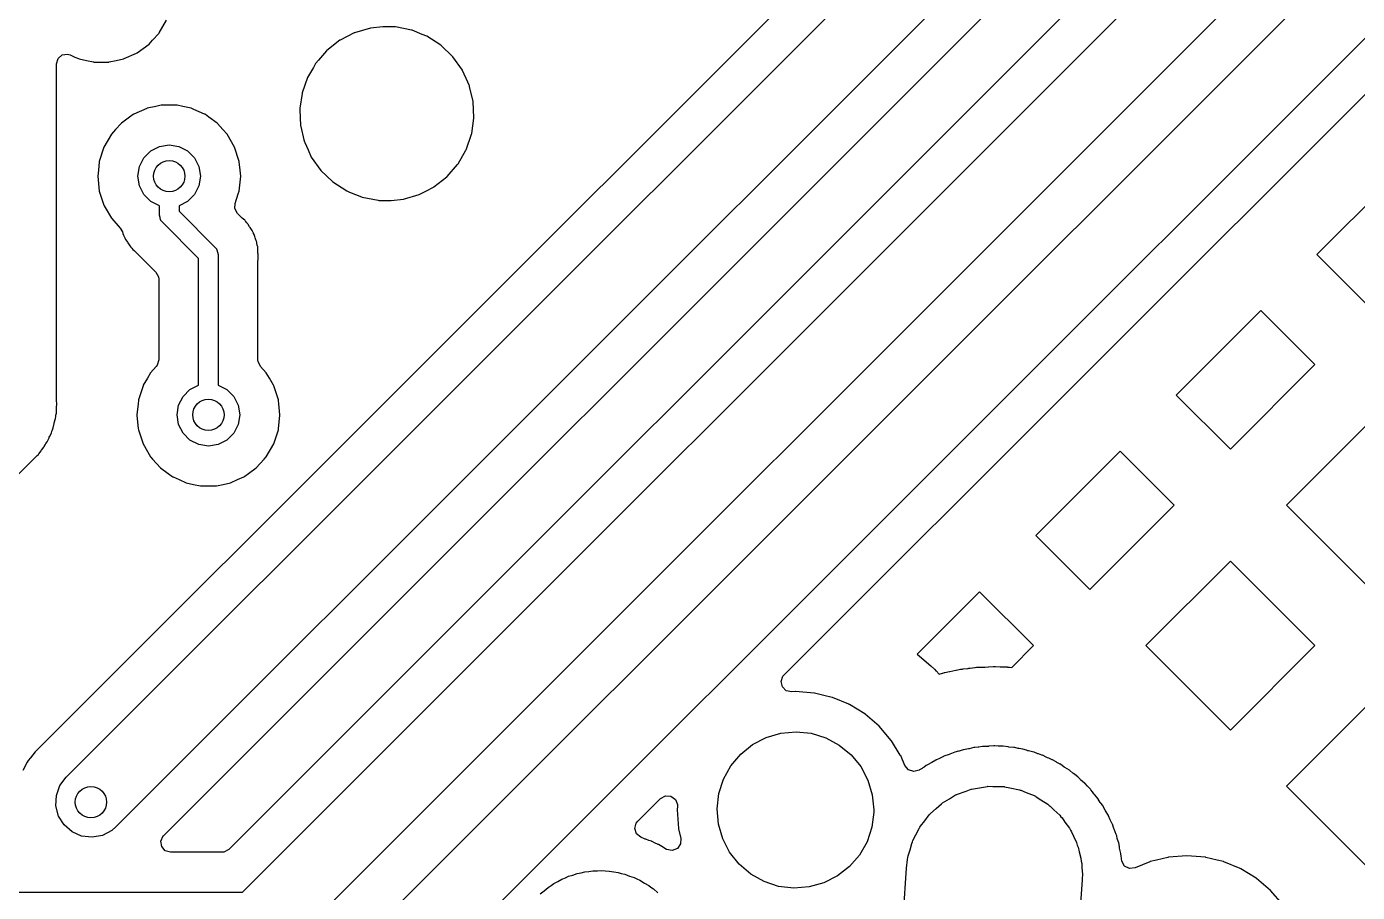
# Model space of a CAD drawing. Extents: x 124.3 to 210.2, y -114.7 to -26.3.
# Drawn here: x 149.68 to 166.68, y -73.65 to -62.59 of the extents above; entities that cross this region are included whole.
import ezdxf

# ---------------------------------------------------------------- set-up
doc = ezdxf.new("R2010")
doc.units = 0
doc.layers.add('BLACK', color=7, linetype='CONTINUOUS')

msp = doc.modelspace()

# ---------------------------------------------------------------- linework, layer by layer
at = {"layer": 'BLACK', "linetype": 'CONTINUOUS'}
for p, q in [((143.187, -85.05), (171.595, -56.6418)), ((172.099, -57.41), (143.691, -85.8182)), ((159.353, -70.8759), (171.767, -58.4619)), ((152.434, -73.65), (167.05, -59.0336)), ((167.818, -59.5382), (152.938, -74.4182)), ((150.182, -72.1818), (161.694, -60.6697)), ((162.462, -61.1743), (150.818, -72.8182)), ((164.307, -61.0576), (152.26, -73.1046)), ((151.429, -72.9264), (162.811, -61.5449)), ((159.432, -62.2128), (149.788, -71.8566)), ((151.372, -62.6694), (151.467, -62.504)), ((151.287, -62.7629), (151.367, -62.6743)), ((151.367, -62.6743), (151.372, -62.6694)), ((151.367, -62.6743), (151.367, -62.6743)), ((153.861, -62.6688), (153.684, -62.7602)), ((153.866, -62.6661), (153.861, -62.6688)), ((153.861, -62.6688), (153.861, -62.6688)), ((154.069, -62.6065), (153.866, -62.6661)), ((154.227, -62.5915), (154.069, -62.6065)), ((154.383, -62.5915), (154.227, -62.5915)), ((154.389, -62.5918), (154.383, -62.5915)), ((154.596, -62.6323), (154.389, -62.5918)), ((154.602, -62.6346), (154.596, -62.6323)), ((154.732, -62.6872), (154.602, -62.6346)), ((154.602, -62.6346), (154.602, -62.6346)), ((154.792, -62.7114), (154.732, -62.6872)), ((154.97, -62.8261), (154.792, -62.7114)), ((151.089, -62.9236), (151.244, -62.8113)), ((151.244, -62.8113), (151.287, -62.7629)), ((153.508, -62.8981), (153.406, -63.0156)), ((153.512, -62.8936), (153.508, -62.8981)), ((153.508, -62.8981), (153.508, -62.8981)), ((153.678, -62.7629), (153.512, -62.8936)), ((153.684, -62.7602), (153.678, -62.7629)), ((153.684, -62.7602), (153.684, -62.7602)), ((155.123, -62.9724), (154.97, -62.8261)), ((150.059, -63.0654), (150.079, -62.9973)), ((150.059, -67.3577), (150.059, -63.0654)), ((150.079, -62.9973), (150.132, -62.9508)), ((150.132, -62.9508), (150.202, -62.9407)), ((150.202, -62.9407), (150.236, -62.9503)), ((150.236, -62.9503), (150.296, -62.9773)), ((150.296, -62.9773), (150.339, -62.9962)), ((150.339, -62.9962), (150.35, -63.0013)), ((150.35, -63.0013), (150.444, -63.0211)), ((150.444, -63.0211), (150.531, -63.0396)), ((150.531, -63.0396), (150.531, -63.0396)), ((150.531, -63.0396), (150.537, -63.041)), ((150.537, -63.041), (150.728, -63.041)), ((150.728, -63.041), (150.734, -63.0396)), ((150.734, -63.0396), (150.821, -63.0211)), ((150.734, -63.0396), (150.734, -63.0396)), ((150.821, -63.0211), (150.915, -63.0013)), ((150.915, -63.0013), (150.924, -62.9973)), ((150.924, -62.9973), (151.083, -62.9263)), ((151.083, -62.9263), (151.089, -62.9236)), ((151.083, -62.9263), (151.083, -62.9263)), ((153.37, -63.0586), (153.341, -63.1093)), ((153.373, -63.0534), (153.37, -63.0585)), ((153.37, -63.0585), (153.37, -63.0586)), ((153.406, -63.0156), (153.373, -63.0534)), ((155.245, -63.1449), (155.123, -62.9724)), ((153.268, -63.2365), (153.198, -63.4363)), ((153.341, -63.1093), (153.268, -63.2365)), ((155.248, -63.1504), (155.245, -63.1449)), ((155.316, -63.2996), (155.248, -63.1504)), ((155.333, -63.3375), (155.316, -63.2996)), ((155.334, -63.3433), (155.333, -63.3375)), ((155.337, -63.3528), (155.334, -63.3433)), ((155.334, -63.3433), (155.334, -63.3433)), ((155.382, -63.5431), (155.337, -63.3528)), ((153.197, -63.4422), (153.17, -63.6312)), ((153.198, -63.4363), (153.197, -63.4422)), ((153.197, -63.4422), (153.197, -63.4422)), ((155.392, -63.7544), (155.382, -63.5431)), ((150.994, -63.7446), (150.889, -63.8211)), ((151.038, -63.7128), (150.994, -63.7446)), ((151.043, -63.7089), (151.038, -63.7128)), ((151.038, -63.7128), (151.038, -63.7128)), ((151.049, -63.7062), (151.043, -63.7089)), ((151.212, -63.6339), (151.049, -63.7062)), ((151.049, -63.7062), (151.049, -63.7062)), ((151.218, -63.6312), (151.212, -63.6339)), ((151.212, -63.6339), (151.212, -63.6339)), ((151.327, -63.608), (151.218, -63.6312)), ((151.398, -63.5929), (151.327, -63.608)), ((151.405, -63.5915), (151.398, -63.5929)), ((151.398, -63.5929), (151.398, -63.5929)), ((151.595, -63.5915), (151.405, -63.5915)), ((151.602, -63.5929), (151.595, -63.5915)), ((151.673, -63.608), (151.602, -63.5929)), ((151.602, -63.5929), (151.602, -63.5929)), ((151.782, -63.6312), (151.673, -63.608)), ((151.788, -63.6339), (151.782, -63.6312)), ((151.815, -63.6456), (151.788, -63.6339)), ((151.788, -63.6339), (151.788, -63.6339)), ((151.951, -63.7062), (151.815, -63.6456)), ((151.957, -63.7089), (151.951, -63.7062)), ((151.951, -63.7062), (151.951, -63.7062)), ((151.962, -63.7128), (151.957, -63.7089)), ((152.006, -63.7446), (151.962, -63.7128)), ((151.962, -63.7128), (151.962, -63.7128)), ((152.111, -63.8211), (152.006, -63.7446)), ((153.17, -63.6312), (153.168, -63.6456)), ((153.168, -63.6456), (153.178, -63.8569)), ((150.814, -63.9038), (150.761, -63.9631)), ((150.884, -63.826), (150.814, -63.9038)), ((150.889, -63.8211), (150.884, -63.826)), ((150.884, -63.826), (150.884, -63.826)), ((152.116, -63.826), (152.111, -63.8211)), ((152.186, -63.9038), (152.116, -63.826)), ((152.116, -63.826), (152.116, -63.826)), ((152.239, -63.9631), (152.186, -63.9038)), ((153.178, -63.8569), (153.179, -63.8627)), ((153.179, -63.8627), (153.179, -63.8627)), ((153.179, -63.8627), (153.22, -64.0332)), ((155.364, -63.9523), (155.391, -63.7603)), ((155.391, -63.7603), (155.392, -63.7544)), ((155.391, -63.7603), (155.391, -63.7603)), ((150.761, -63.9631), (150.665, -64.1284)), ((152.335, -64.1284), (152.239, -63.9631)), ((153.22, -64.0332), (153.227, -64.0625)), ((153.227, -64.0625), (153.23, -64.068)), ((153.23, -64.068), (153.23, -64.068)), ((153.23, -64.068), (153.273, -64.1635)), ((155.292, -64.1635), (155.362, -63.9637)), ((155.362, -63.9637), (155.364, -63.9523)), ((150.665, -64.1284), (150.606, -64.3101)), ((151.176, -64.2649), (151.265, -64.1764)), ((151.265, -64.1764), (151.376, -64.1196)), ((151.376, -64.1196), (151.5, -64.1)), ((151.5, -64.1), (151.624, -64.1196)), ((151.624, -64.1196), (151.735, -64.1764)), ((151.735, -64.1764), (151.824, -64.2649)), ((152.394, -64.3101), (152.335, -64.1284)), ((153.273, -64.1635), (153.315, -64.2551)), ((153.315, -64.2551), (153.437, -64.4276)), ((155.19, -64.3414), (155.289, -64.1687)), ((155.289, -64.1687), (155.292, -64.1635)), ((150.595, -64.4227), (150.586, -64.5)), ((150.606, -64.3166), (150.595, -64.4227)), ((150.606, -64.3101), (150.606, -64.3166)), ((150.606, -64.3166), (150.606, -64.3166)), ((151.1, -64.5), (151.12, -64.3764)), ((151.12, -64.3764), (151.176, -64.2649)), ((151.824, -64.2649), (151.88, -64.3764)), ((151.88, -64.3764), (151.9, -64.5)), ((152.394, -64.3166), (152.394, -64.3101)), ((152.405, -64.4227), (152.394, -64.3166)), ((152.394, -64.3166), (152.394, -64.3166)), ((152.414, -64.5), (152.405, -64.4227)), ((153.437, -64.4276), (153.59, -64.5739)), ((155.052, -64.5019), (155.183, -64.3512)), ((155.183, -64.3512), (155.187, -64.3466)), ((155.187, -64.3466), (155.19, -64.3415)), ((155.19, -64.3415), (155.19, -64.3414)), ((167.24, -64.4225), (166.161, -65.5015)), ((150.586, -64.5), (150.606, -64.6899)), ((151.12, -64.6236), (151.1, -64.5)), ((151.9, -64.5), (151.88, -64.6236)), ((152.394, -64.6899), (152.414, -64.5)), ((153.59, -64.5739), (153.768, -64.6886)), ((154.882, -64.6371), (155.048, -64.5064)), ((155.048, -64.5064), (155.052, -64.5019)), ((155.052, -64.5019), (155.052, -64.5019)), ((150.606, -64.6899), (150.665, -64.8716)), ((151.176, -64.7351), (151.12, -64.6236)), ((151.265, -64.8236), (151.176, -64.7351)), ((151.824, -64.7351), (151.735, -64.8236)), ((151.88, -64.6236), (151.824, -64.7351)), ((152.342, -64.8487), (152.382, -64.7269)), ((152.382, -64.7269), (152.394, -64.6899)), ((153.768, -64.6886), (153.801, -64.7021)), ((153.801, -64.7021), (153.958, -64.7654)), ((153.958, -64.7654), (153.958, -64.7654)), ((153.958, -64.7654), (153.964, -64.7677)), ((153.964, -64.7677), (154.171, -64.8082)), ((154.491, -64.7935), (154.694, -64.7339)), ((154.694, -64.7339), (154.777, -64.6909)), ((154.777, -64.6909), (154.876, -64.6398)), ((154.876, -64.6398), (154.882, -64.6371)), ((154.876, -64.6398), (154.876, -64.6398)), ((150.665, -64.8716), (150.669, -64.8773)), ((150.669, -64.8773), (150.669, -64.8773)), ((150.669, -64.8773), (150.681, -64.8981)), ((150.681, -64.8981), (150.761, -65.0369)), ((151.375, -64.8797), (151.265, -64.8236)), ((151.375, -65), (151.375, -64.8797)), ((151.735, -64.8236), (151.625, -64.8797)), ((151.625, -64.8797), (151.625, -64.9482)), ((152.339, -64.9145), (152.342, -64.8487)), ((152.373, -64.9768), (152.339, -64.9145)), ((154.171, -64.8082), (154.177, -64.8085)), ((154.177, -64.8085), (154.333, -64.8085)), ((154.333, -64.8085), (154.491, -64.7935)), ((150.761, -65.0369), (150.765, -65.0419)), ((150.765, -65.0419), (150.765, -65.0419)), ((150.765, -65.0419), (150.875, -65.1632)), ((151.384, -65.0295), (151.375, -65)), ((151.39, -65.0596), (151.384, -65.0295)), ((151.394, -65.0648), (151.39, -65.0596)), ((151.395, -65.0675), (151.394, -65.0648)), ((151.398, -65.0706), (151.395, -65.0675)), ((151.412, -65.0884), (151.398, -65.0706)), ((151.875, -65.5518), (151.412, -65.0884)), ((151.625, -64.9482), (152.088, -65.4116)), ((152.423, -65.0267), (152.373, -64.9768)), ((152.431, -65.0347), (152.423, -65.0267)), ((152.465, -65.0629), (152.431, -65.0347)), ((152.47, -65.0693), (152.465, -65.0629)), ((152.477, -65.0793), (152.47, -65.0693)), ((152.49, -65.0943), (152.477, -65.0793)), ((152.505, -65.1086), (152.49, -65.0943)), ((152.509, -65.1155), (152.505, -65.1086)), ((150.875, -65.1632), (150.902, -65.2124)), ((150.902, -65.2124), (150.907, -65.2303)), ((150.907, -65.2303), (150.914, -65.2536)), ((150.914, -65.2536), (150.918, -65.2604)), ((150.918, -65.2604), (150.918, -65.2604)), ((150.918, -65.2604), (150.924, -65.271)), ((150.924, -65.271), (150.933, -65.2888)), ((152.527, -65.1467), (152.509, -65.1155)), ((152.509, -65.1155), (152.509, -65.1155)), ((152.534, -65.1566), (152.527, -65.1467)), ((152.55, -65.1796), (152.534, -65.1566)), ((152.56, -65.1924), (152.55, -65.1796)), ((152.567, -65.2112), (152.56, -65.1924)), ((152.576, -65.229), (152.567, -65.2112)), ((152.578, -65.232), (152.576, -65.229)), ((152.586, -65.2464), (152.578, -65.232)), ((152.593, -65.2692), (152.586, -65.2464)), ((152.598, -65.2889), (152.593, -65.2692)), ((150.933, -65.2888), (150.94, -65.3076)), ((150.94, -65.3076), (150.945, -65.314)), ((150.945, -65.314), (150.945, -65.314)), ((150.945, -65.314), (150.966, -65.3434)), ((150.966, -65.3434), (150.973, -65.3533)), ((150.973, -65.3533), (150.988, -65.3785)), ((150.988, -65.3785), (150.995, -65.3914)), ((150.995, -65.3914), (151.01, -65.4057)), ((151.01, -65.4057), (151.023, -65.4207)), ((151.023, -65.4207), (151.035, -65.4371)), ((151.035, -65.4371), (151.05, -65.4502)), ((152.088, -65.4116), (152.102, -65.4294)), ((152.102, -65.4294), (152.105, -65.4325)), ((152.105, -65.4325), (152.106, -65.4352)), ((152.106, -65.4352), (152.11, -65.4404)), ((152.11, -65.4404), (152.116, -65.4705)), ((152.602, -65.3001), (152.598, -65.2889)), ((152.616, -65.3338), (152.602, -65.3001)), ((152.618, -65.3412), (152.616, -65.3338)), ((152.616, -65.3338), (152.616, -65.3338)), ((152.619, -65.3491), (152.618, -65.3412)), ((152.621, -65.3613), (152.619, -65.3491)), ((152.625, -65.3807), (152.621, -65.3613)), ((152.628, -65.3925), (152.625, -65.3807)), ((152.631, -65.4001), (152.628, -65.3925)), ((152.628, -65.3925), (152.628, -65.3925)), ((152.632, -65.4422), (152.631, -65.4001)), ((152.632, -65.4443), (152.632, -65.4422)), ((152.633, -65.4562), (152.632, -65.4443)), ((151.05, -65.4502), (151.069, -65.4653)), ((151.069, -65.4653), (151.077, -65.4733)), ((151.077, -65.4733), (151.33, -65.7255)), ((151.875, -67.1703), (151.875, -65.5518)), ((152.116, -65.4705), (152.125, -65.5)), ((152.125, -65.5), (152.125, -67.1703)), ((152.633, -65.4601), (152.633, -65.4562)), ((152.633, -65.488), (152.633, -65.4601)), ((152.634, -65.492), (152.633, -65.488)), ((152.633, -65.5788), (152.634, -65.5676)), ((152.633, -66.8475), (152.633, -65.5788)), ((152.636, -65.5601), (152.634, -65.492)), ((152.634, -65.5676), (152.636, -65.5601)), ((166.161, -65.5015), (166.851, -66.1912)), ((151.33, -65.7255), (151.364, -65.7878)), ((151.364, -65.7878), (151.367, -65.8146)), ((151.367, -65.8146), (151.367, -66.8475)), ((165.444, -66.2185), (164.365, -67.2976)), ((166.134, -66.9083), (165.444, -66.2185)), ((151.334, -66.9318), (151.261, -67.0131)), ((151.346, -66.9156), (151.334, -66.9318)), ((151.367, -66.8475), (151.346, -66.9156)), ((152.635, -66.8678), (152.633, -66.8475)), ((152.666, -66.9318), (152.635, -66.8678)), ((152.739, -67.0131), (152.666, -66.9318)), ((165.055, -67.9873), (166.134, -66.9083)), ((151.221, -67.082), (151.169, -67.1722)), ((151.261, -67.0131), (151.221, -67.082)), ((152.779, -67.082), (152.739, -67.0131)), ((152.831, -67.1722), (152.779, -67.082)), ((151.165, -67.1784), (151.106, -67.3601)), ((151.169, -67.1722), (151.165, -67.1784)), ((151.62, -67.4264), (151.676, -67.3149)), ((151.676, -67.3149), (151.765, -67.2264)), ((151.765, -67.2264), (151.875, -67.1703)), ((152.125, -67.1703), (152.235, -67.2264)), ((152.235, -67.2264), (152.324, -67.3149)), ((152.324, -67.3149), (152.38, -67.4264)), ((152.835, -67.1784), (152.831, -67.1722)), ((152.894, -67.3601), (152.835, -67.1784)), ((164.365, -67.2976), (165.055, -67.9873)), ((150.06, -67.3735), (150.059, -67.3577)), ((150.059, -67.4581), (150.063, -67.4088)), ((150.059, -67.4678), (150.059, -67.4581)), ((150.059, -67.5203), (150.059, -67.4678)), ((150.063, -67.4025), (150.06, -67.3735)), ((150.063, -67.4088), (150.063, -67.4025)), ((150.063, -67.4088), (150.063, -67.4088)), ((151.101, -67.4088), (151.086, -67.55)), ((151.106, -67.3666), (151.101, -67.4088)), ((151.106, -67.3601), (151.106, -67.3666)), ((151.106, -67.3666), (151.106, -67.3666)), ((151.6, -67.55), (151.62, -67.4264)), ((152.38, -67.4264), (152.4, -67.55)), ((152.894, -67.3666), (152.894, -67.3601)), ((152.899, -67.4088), (152.894, -67.3666)), ((152.894, -67.3666), (152.894, -67.3666)), ((152.914, -67.55), (152.899, -67.4088)), ((150.03, -67.6609), (150.032, -67.652)), ((150.032, -67.652), (150.048, -67.5966)), ((150.048, -67.5966), (150.05, -67.5694)), ((150.05, -67.5694), (150.053, -67.5534)), ((150.053, -67.5534), (150.058, -67.5267)), ((150.058, -67.5267), (150.059, -67.5203)), ((151.086, -67.55), (151.087, -67.5566)), ((151.087, -67.5566), (151.105, -67.7232)), ((151.62, -67.6736), (151.6, -67.55)), ((152.4, -67.55), (152.38, -67.6736)), ((152.895, -67.7232), (152.913, -67.5566)), ((152.913, -67.5566), (152.914, -67.55)), ((166.851, -67.6253), (165.772, -68.7043)), ((149.968, -67.8348), (149.973, -67.8241)), ((149.973, -67.8241), (149.995, -67.7838)), ((149.995, -67.7838), (150.002, -67.7576)), ((150.002, -67.7576), (150.008, -67.7423)), ((150.008, -67.7423), (150.018, -67.7173)), ((150.018, -67.7173), (150.03, -67.6609)), ((151.105, -67.7232), (151.106, -67.7399)), ((151.106, -67.7399), (151.165, -67.9216)), ((151.676, -67.7851), (151.62, -67.6736)), ((151.765, -67.8736), (151.676, -67.7851)), ((152.324, -67.7851), (152.235, -67.8736)), ((152.38, -67.6736), (152.324, -67.7851)), ((152.835, -67.9216), (152.894, -67.7399)), ((152.894, -67.7399), (152.895, -67.7232)), ((149.868, -68.001), (149.9, -67.9613)), ((149.9, -67.9613), (149.904, -67.9563)), ((149.904, -67.9563), (149.917, -67.9322)), ((149.917, -67.9322), (149.925, -67.9183)), ((149.925, -67.9183), (149.941, -67.896)), ((149.941, -67.896), (149.964, -67.8432)), ((149.964, -67.8432), (149.968, -67.8348)), ((151.165, -67.9216), (151.261, -68.0869)), ((151.876, -67.9304), (151.765, -67.8736)), ((152, -67.95), (151.876, -67.9304)), ((152.124, -67.9304), (152, -67.95)), ((152.235, -67.8736), (152.124, -67.9304)), ((152.739, -68.0869), (152.835, -67.9216)), ((144.955, -72.9264), (149.767, -68.1148)), ((149.767, -68.1148), (149.769, -68.1123)), ((149.769, -68.1123), (149.813, -68.0708)), ((149.813, -68.0708), (149.829, -68.0555)), ((149.829, -68.0555), (149.833, -68.0503)), ((149.833, -68.0503), (149.862, -68.0083)), ((149.833, -68.0503), (149.833, -68.0503)), ((149.862, -68.0083), (149.868, -68.001)), ((151.261, -68.0869), (151.265, -68.0919)), ((151.265, -68.0919), (151.265, -68.0919)), ((151.265, -68.0919), (151.286, -68.1148)), ((151.286, -68.1148), (151.389, -68.2289)), ((152.611, -68.2289), (152.714, -68.1148)), ((152.714, -68.1148), (152.735, -68.0919)), ((152.735, -68.0919), (152.739, -68.0869)), ((152.735, -68.0919), (152.735, -68.0919)), ((163.648, -68.0146), (162.569, -69.0936)), ((164.338, -68.7043), (163.648, -68.0146)), ((151.389, -68.2289), (151.488, -68.3009)), ((151.488, -68.3009), (151.534, -68.3341)), ((151.534, -68.3341), (151.543, -68.3411)), ((152.457, -68.3411), (152.466, -68.3341)), ((152.466, -68.3341), (152.512, -68.3009)), ((152.512, -68.3009), (152.611, -68.2289)), ((151.543, -68.3411), (151.549, -68.3438)), ((151.549, -68.3438), (151.549, -68.3438)), ((151.549, -68.3438), (151.626, -68.3782)), ((151.626, -68.3782), (151.718, -68.4188)), ((151.718, -68.4188), (151.811, -68.4386)), ((151.811, -68.4386), (151.898, -68.4571)), ((151.898, -68.4571), (151.898, -68.4571)), ((151.898, -68.4571), (151.905, -68.4585)), ((151.905, -68.4585), (152.095, -68.4585)), ((152.095, -68.4585), (152.102, -68.4571)), ((152.102, -68.4571), (152.189, -68.4386)), ((152.102, -68.4571), (152.102, -68.4571)), ((152.189, -68.4386), (152.282, -68.4188)), ((152.282, -68.4188), (152.374, -68.3782)), ((152.374, -68.3782), (152.451, -68.3438)), ((152.451, -68.3438), (152.457, -68.3411)), ((152.451, -68.3438), (152.451, -68.3438)), ((163.259, -69.7833), (164.338, -68.7043)), ((165.772, -68.7043), (166.851, -69.7833)), ((162.569, -69.0936), (163.259, -69.7833)), ((165.055, -69.4213), (163.976, -70.5004)), ((166.134, -70.5004), (165.055, -69.4213)), ((161.852, -69.8106), (161.053, -70.6093)), ((162.542, -70.5004), (161.852, -69.8106)), ((162.264, -70.7782), (162.542, -70.5004)), ((163.976, -70.5004), (165.055, -71.5794)), ((165.055, -71.5794), (166.134, -70.5004)), ((161.053, -70.6093), (161.229, -70.759)), ((159.34, -70.8902), (159.353, -70.8759)), ((161.229, -70.759), (161.232, -70.7623)), ((161.232, -70.7623), (161.276, -70.8029)), ((161.276, -70.8029), (161.28, -70.8063)), ((161.28, -70.8063), (161.294, -70.8203)), ((161.294, -70.8203), (161.297, -70.8239)), ((161.297, -70.8239), (161.335, -70.8645)), ((161.335, -70.8645), (161.379, -70.8514)), ((161.379, -70.8514), (161.384, -70.8501)), ((161.384, -70.8501), (161.403, -70.8453)), ((161.403, -70.8453), (161.408, -70.8442)), ((161.408, -70.8442), (161.466, -70.8319)), ((161.466, -70.8319), (161.471, -70.831)), ((161.471, -70.831), (161.511, -70.8242)), ((161.511, -70.8242), (161.547, -70.8156)), ((161.547, -70.8156), (161.552, -70.8146)), ((161.552, -70.8146), (161.61, -70.8029)), ((161.61, -70.8029), (161.615, -70.802)), ((161.615, -70.802), (161.635, -70.7989)), ((161.635, -70.7989), (161.64, -70.7983)), ((161.64, -70.7983), (161.699, -70.7912)), ((161.699, -70.7912), (161.704, -70.7907)), ((161.704, -70.7907), (161.714, -70.79)), ((161.714, -70.79), (161.725, -70.7881)), ((161.725, -70.7881), (161.73, -70.7874)), ((161.73, -70.7874), (161.789, -70.7797)), ((161.789, -70.7797), (161.794, -70.7792)), ((161.794, -70.7792), (161.814, -70.7774)), ((161.814, -70.7774), (161.819, -70.7771)), ((161.819, -70.7771), (161.878, -70.7741)), ((161.878, -70.7741), (161.883, -70.774)), ((161.883, -70.774), (161.923, -70.7735)), ((161.923, -70.7735), (161.96, -70.7706)), ((161.96, -70.7706), (161.965, -70.7703)), ((161.965, -70.7703), (162.025, -70.7679)), ((162.025, -70.7679), (162.03, -70.7678)), ((162.03, -70.7678), (162.05, -70.7678)), ((162.05, -70.7678), (162.055, -70.7679)), ((162.055, -70.7679), (162.115, -70.7703)), ((162.115, -70.7703), (162.12, -70.7706)), ((162.12, -70.7706), (162.13, -70.7714)), ((162.13, -70.7714), (162.14, -70.7713)), ((162.14, -70.7713), (162.145, -70.7713)), ((162.145, -70.7713), (162.205, -70.773)), ((162.205, -70.773), (162.21, -70.7733)), ((162.21, -70.7733), (162.23, -70.7746)), ((162.23, -70.7746), (162.235, -70.7751)), ((162.235, -70.7751), (162.264, -70.7782)), ((159.316, -70.9569), (159.34, -70.8902)), ((159.332, -71.0262), (159.316, -70.9569)), ((159.382, -71.0761), (159.332, -71.0262)), ((159.452, -71.0906), (159.382, -71.0761)), ((159.495, -71.0872), (159.452, -71.0906)), ((159.5, -71.0868), (159.495, -71.0872)), ((159.737, -71.1055), (159.5, -71.0868)), ((159.742, -71.1066), (159.737, -71.1055)), ((159.862, -71.1355), (159.742, -71.1066)), ((159.742, -71.1066), (159.742, -71.1066)), ((159.968, -71.1609), (159.862, -71.1355)), ((159.972, -71.1628), (159.968, -71.1609)), ((160.182, -71.2499), (159.972, -71.1628)), ((159.972, -71.1628), (159.972, -71.1628)), ((166.851, -71.2174), (165.772, -72.2964)), ((160.187, -71.2518), (160.182, -71.2499)), ((160.182, -71.2499), (160.182, -71.2499)), ((160.191, -71.2543), (160.187, -71.2518)), ((160.385, -71.3732), (160.191, -71.2543)), ((160.389, -71.3758), (160.385, -71.3732)), ((160.385, -71.3732), (160.385, -71.3732)), ((160.57, -71.53), (160.389, -71.3758)), ((160.724, -71.7106), (160.57, -71.53)), ((158.952, -71.7632), (159.125, -71.6728)), ((159.125, -71.6728), (159.313, -71.6177)), ((159.313, -71.6177), (159.507, -71.6)), ((159.507, -71.6), (159.701, -71.6204)), ((159.701, -71.6204), (159.888, -71.6781)), ((159.888, -71.6781), (160.059, -71.771)), ((160.727, -71.7148), (160.724, -71.7106)), ((160.839, -71.8982), (160.727, -71.7148)), ((160.727, -71.7148), (160.727, -71.7148)), ((149.786, -71.8591), (149.726, -71.9328)), ((149.788, -71.8566), (149.786, -71.8591)), ((149.786, -71.8591), (149.786, -71.8591)), ((158.675, -72.035), (158.8, -71.8855)), ((158.8, -71.8855), (158.952, -71.7632)), ((160.059, -71.771), (160.21, -71.8954)), ((160.21, -71.8954), (160.333, -72.0466)), ((160.848, -71.913), (160.839, -71.8982)), ((161.465, -71.8899), (161.397, -71.9128)), ((161.473, -71.8869), (161.465, -71.8899)), ((161.534, -71.8616), (161.473, -71.8869)), ((161.581, -71.8504), (161.534, -71.8616)), ((161.591, -71.8473), (161.581, -71.8504)), ((161.64, -71.8308), (161.591, -71.8473)), ((161.645, -71.83), (161.64, -71.8308)), ((161.71, -71.819), (161.645, -71.83)), ((161.645, -71.83), (161.645, -71.83)), ((161.718, -71.8173), (161.71, -71.819)), ((161.779, -71.8028), (161.718, -71.8173)), ((161.784, -71.8016), (161.779, -71.8028)), ((161.779, -71.8028), (161.779, -71.8028)), ((161.789, -71.8012), (161.784, -71.8016)), ((161.833, -71.7978), (161.789, -71.8012)), ((161.789, -71.8012), (161.789, -71.8012)), ((161.844, -71.7964), (161.833, -71.7978)), ((161.889, -71.7887), (161.844, -71.7964)), ((161.894, -71.7879), (161.889, -71.7887)), ((161.889, -71.7887), (161.889, -71.7887)), ((161.899, -71.7879), (161.894, -71.7879)), ((161.961, -71.7872), (161.899, -71.7879)), ((161.899, -71.7879), (161.899, -71.7879)), ((161.964, -71.7872), (161.961, -71.7872)), ((161.972, -71.7868), (161.964, -71.7872)), ((162.035, -71.7818), (161.972, -71.7868)), ((162.04, -71.7814), (162.035, -71.7818)), ((162.045, -71.7818), (162.04, -71.7814)), ((162.09, -71.7854), (162.045, -71.7818)), ((162.101, -71.7857), (162.09, -71.7854)), ((162.127, -71.7855), (162.101, -71.7857)), ((162.151, -71.7852), (162.127, -71.7855)), ((162.219, -71.7952), (162.151, -71.7852)), ((162.227, -71.7962), (162.219, -71.7952)), ((162.291, -71.8012), (162.227, -71.7962)), ((162.296, -71.8016), (162.291, -71.8012)), ((162.291, -71.8012), (162.291, -71.8012)), ((162.301, -71.8028), (162.296, -71.8016)), ((162.346, -71.8134), (162.301, -71.8028)), ((162.301, -71.8028), (162.301, -71.8028)), ((162.357, -71.8156), (162.346, -71.8134)), ((162.4, -71.822), (162.357, -71.8156)), ((162.405, -71.8228), (162.4, -71.822)), ((162.4, -71.822), (162.4, -71.822)), ((162.453, -71.8376), (162.405, -71.8228)), ((162.47, -71.843), (162.453, -71.8376)), ((162.478, -71.8452), (162.47, -71.843)), ((162.546, -71.8616), (162.478, -71.8452)), ((162.551, -71.8635), (162.546, -71.8616)), ((162.594, -71.8813), (162.551, -71.8635)), ((162.604, -71.8851), (162.594, -71.8813)), ((162.646, -71.8982), (162.604, -71.8851)), ((162.651, -71.8997), (162.646, -71.8982)), ((162.646, -71.8982), (162.646, -71.8982)), ((162.655, -71.9019), (162.651, -71.8997)), ((162.71, -71.9292), (162.655, -71.9019)), ((162.655, -71.9019), (162.655, -71.9019)), ((149.685, -71.9902), (149.63, -72.0959)), ((149.696, -71.9696), (149.685, -71.9902)), ((149.726, -71.9328), (149.696, -71.9696)), ((158.581, -72.2061), (158.675, -72.035)), ((160.333, -72.0466), (160.425, -72.2189)), ((160.85, -71.9176), (160.848, -71.913)), ((160.898, -72.0331), (160.85, -71.9176)), ((160.85, -71.9176), (160.85, -71.9176)), ((160.944, -72.0894), (160.898, -72.0331)), ((161.117, -72.0699), (161.085, -72.0894)), ((161.126, -72.0636), (161.117, -72.0699)), ((161.142, -72.0519), (161.126, -72.0636)), ((161.169, -72.0319), (161.142, -72.0519)), ((161.194, -72.019), (161.169, -72.0319)), ((161.233, -71.9983), (161.194, -72.019)), ((161.241, -71.9941), (161.233, -71.9983)), ((161.292, -71.9626), (161.241, -71.9941)), ((161.296, -71.96), (161.292, -71.9626)), ((161.292, -71.9626), (161.292, -71.9626)), ((161.301, -71.9581), (161.296, -71.96)), ((161.34, -71.9419), (161.301, -71.9581)), ((161.301, -71.9581), (161.301, -71.9581)), ((161.35, -71.9371), (161.34, -71.9419)), ((161.392, -71.9151), (161.35, -71.9371)), ((161.397, -71.9128), (161.392, -71.9151)), ((161.392, -71.9151), (161.392, -71.9151)), ((162.718, -71.9328), (162.71, -71.9292)), ((162.735, -71.9397), (162.718, -71.9328)), ((162.779, -71.9581), (162.735, -71.9397)), ((162.784, -71.96), (162.779, -71.9581)), ((162.779, -71.9581), (162.779, -71.9581)), ((162.828, -71.9873), (162.784, -71.96)), ((162.838, -71.9927), (162.828, -71.9873)), ((162.881, -72.014), (162.838, -71.9927)), ((162.885, -72.0169), (162.881, -72.014)), ((162.934, -72.0519), (162.885, -72.0169)), ((162.885, -72.0169), (162.885, -72.0169)), ((162.942, -72.0567), (162.934, -72.0519)), ((162.999, -72.0918), (162.942, -72.0567)), ((150.102, -72.2894), (150.182, -72.1818)), ((158.522, -72.3921), (158.581, -72.2061)), ((160.425, -72.2189), (160.481, -72.4058)), ((161.012, -72.1109), (160.944, -72.0894)), ((161.08, -72.0923), (161.012, -72.1109)), ((161.085, -72.0894), (161.08, -72.0923)), ((163.003, -72.0944), (162.999, -72.0918)), ((162.999, -72.0918), (162.999, -72.0918)), ((163.043, -72.1287), (163.003, -72.0944)), ((163.052, -72.1356), (163.043, -72.1287)), ((163.043, -72.1287), (163.043, -72.1287)), ((163.087, -72.1601), (163.052, -72.1356)), ((163.091, -72.1629), (163.087, -72.1601)), ((163.087, -72.1601), (163.087, -72.1601)), ((163.106, -72.1779), (163.091, -72.1629)), ((163.137, -72.2081), (163.106, -72.1779)), ((163.143, -72.2139), (163.137, -72.2081)), ((163.193, -72.2567), (163.143, -72.2139)), ((150.053, -72.5494), (150.058, -72.4157)), ((150.058, -72.4157), (150.102, -72.2894)), ((157.776, -72.4526), (157.838, -72.4186)), ((157.838, -72.4186), (157.909, -72.4236)), ((158.5, -72.586), (158.522, -72.3921)), ((160.481, -72.4058), (160.5, -72.6)), ((161.468, -72.4566), (161.546, -72.4088)), ((161.546, -72.4088), (161.552, -72.4066)), ((161.552, -72.4066), (161.556, -72.4046)), ((161.556, -72.4046), (161.681, -72.3584)), ((161.681, -72.3584), (161.746, -72.3338)), ((161.746, -72.3338), (161.748, -72.3335)), ((161.748, -72.3335), (161.749, -72.3333)), ((161.749, -72.3333), (161.952, -72.2985)), ((161.952, -72.2985), (161.954, -72.2985)), ((161.954, -72.2985), (161.957, -72.298)), ((161.957, -72.298), (162.02, -72.2994)), ((162.02, -72.2994), (162.158, -72.3012)), ((162.158, -72.3012), (162.164, -72.3025)), ((162.164, -72.3025), (162.171, -72.3027)), ((162.171, -72.3027), (162.24, -72.3176)), ((162.24, -72.3176), (162.36, -72.3413)), ((162.36, -72.3413), (162.37, -72.3456)), ((162.37, -72.3456), (162.38, -72.3476)), ((162.38, -72.3476), (162.446, -72.3758)), ((162.446, -72.3758), (162.551, -72.4176)), ((162.551, -72.4176), (162.564, -72.4262)), ((163.199, -72.2614), (163.193, -72.2567)), ((163.229, -72.2964), (163.199, -72.2614)), ((163.233, -72.3021), (163.229, -72.2964)), ((163.241, -72.3103), (163.233, -72.3021)), ((163.267, -72.3357), (163.241, -72.3103)), ((163.274, -72.3428), (163.267, -72.3357)), ((163.293, -72.3682), (163.274, -72.3428)), ((163.312, -72.3941), (163.293, -72.3682)), ((163.318, -72.4008), (163.312, -72.3941)), ((163.366, -72.4569), (163.318, -72.4008)), ((165.772, -72.2964), (166.851, -73.3755)), ((150.087, -72.6787), (150.053, -72.5494)), ((157.484, -72.744), (157.776, -72.4526)), ((157.909, -72.4236), (157.966, -72.4662)), ((157.966, -72.4662), (157.991, -72.5327)), ((157.991, -72.5516), (157.987, -72.6)), ((157.991, -72.5327), (157.991, -72.5516)), ((158.516, -72.7805), (158.5, -72.586)), ((161.224, -72.6456), (161.295, -72.5836)), ((161.295, -72.5836), (161.364, -72.5203)), ((161.364, -72.5203), (161.373, -72.5148)), ((161.373, -72.5148), (161.379, -72.5099)), ((161.379, -72.5099), (161.468, -72.4566)), ((162.564, -72.4262), (162.576, -72.4313)), ((162.576, -72.4313), (162.635, -72.4707)), ((162.635, -72.4707), (162.725, -72.5275)), ((162.725, -72.5275), (162.74, -72.5415)), ((162.74, -72.5415), (162.754, -72.5506)), ((162.754, -72.5506), (162.802, -72.5989)), ((163.368, -72.4611), (163.366, -72.4569)), ((163.394, -72.503), (163.368, -72.4611)), ((163.368, -72.4611), (163.368, -72.4611)), ((163.4, -72.5123), (163.394, -72.503)), ((163.425, -72.5453), (163.4, -72.5123)), ((163.428, -72.5492), (163.425, -72.5453)), ((163.425, -72.5453), (163.425, -72.5453)), ((163.43, -72.5536), (163.428, -72.5492)), ((163.457, -72.6052), (163.43, -72.5536)), ((163.43, -72.5536), (163.43, -72.5536)), ((150.158, -72.7923), (150.087, -72.6787)), ((157.465, -72.7688), (157.484, -72.744)), ((157.987, -72.6), (158.005, -72.8367)), ((160.5, -72.6279), (160.475, -72.8215)), ((160.5, -72.6), (160.5, -72.6279)), ((161.096, -72.8073), (161.151, -72.7385)), ((161.151, -72.7385), (161.206, -72.6643)), ((161.206, -72.6643), (161.217, -72.6543)), ((161.217, -72.6543), (161.224, -72.6456)), ((162.802, -72.5989), (162.876, -72.6672)), ((162.876, -72.6672), (162.891, -72.6875)), ((162.891, -72.6875), (162.905, -72.7014)), ((162.905, -72.7014), (162.942, -72.7559)), ((162.942, -72.7559), (162.999, -72.8322)), ((163.461, -72.6127), (163.457, -72.6052)), ((163.497, -72.6719), (163.461, -72.6127)), ((163.5, -72.6761), (163.497, -72.6719)), ((163.497, -72.6719), (163.497, -72.6719)), ((163.521, -72.7266), (163.5, -72.6761)), ((163.526, -72.7367), (163.521, -72.7266)), ((163.542, -72.7688), (163.526, -72.7367)), ((150.259, -72.8799), (150.158, -72.7923)), ((150.381, -72.934), (150.259, -72.8799)), ((150.646, -72.9257), (150.514, -72.9498)), ((150.765, -72.8641), (150.646, -72.9257)), ((150.818, -72.8182), (150.765, -72.8641)), ((151.423, -72.933), (151.429, -72.9264)), ((157.448, -72.8376), (157.465, -72.7688)), ((157.47, -72.905), (157.448, -72.8376)), ((157.525, -72.9495), (157.47, -72.905)), ((158.005, -72.8367), (158.007, -72.8415)), ((158.007, -72.8415), (158.007, -72.8415)), ((158.007, -72.8415), (158.036, -72.9643)), ((158.57, -72.9681), (158.516, -72.7805)), ((160.475, -72.8215), (160.414, -73.0067)), ((161.001, -72.9895), (161.039, -72.9164)), ((161.039, -72.9164), (161.078, -72.8355)), ((161.078, -72.8355), (161.09, -72.8202)), ((161.09, -72.8202), (161.096, -72.8073)), ((162.999, -72.8322), (163.012, -72.8589)), ((163.012, -72.8589), (163.025, -72.878)), ((163.025, -72.878), (163.051, -72.9362)), ((163.547, -72.7771), (163.542, -72.7688)), ((163.548, -72.7818), (163.547, -72.7771)), ((163.567, -72.8364), (163.548, -72.7818)), ((163.57, -72.8445), (163.567, -72.8364)), ((163.598, -72.9137), (163.57, -72.8445)), ((163.603, -72.933), (163.598, -72.9137)), ((150.514, -72.9498), (150.381, -72.934)), ((151.393, -72.9976), (151.423, -72.933)), ((151.404, -73.0679), (151.393, -72.9976)), ((151.45, -73.1215), (151.404, -73.0679)), ((157.581, -72.9726), (157.525, -72.9495)), ((157.587, -72.975), (157.581, -72.9726)), ((157.627, -72.9888), (157.587, -72.975)), ((157.659, -73.0003), (157.627, -72.9888)), ((157.664, -73.0019), (157.659, -73.0003)), ((157.659, -73.0003), (157.659, -73.0003)), ((157.668, -73.0043), (157.664, -73.0019)), ((157.697, -73.02), (157.668, -73.0043)), ((157.668, -73.0043), (157.668, -73.0043)), ((157.709, -73.0255), (157.697, -73.02)), ((157.739, -73.0381), (157.709, -73.0255)), ((157.744, -73.04), (157.739, -73.0381)), ((157.739, -73.0381), (157.739, -73.0381)), ((157.748, -73.0426), (157.744, -73.04)), ((157.813, -73.0823), (157.748, -73.0426)), ((157.748, -73.0426), (157.748, -73.0426)), ((157.819, -73.0857), (157.813, -73.0823)), ((157.854, -73.1046), (157.819, -73.0857)), ((157.991, -73.093), (157.925, -73.1192)), ((158.033, -73.0352), (157.991, -73.093)), ((158.036, -72.9643), (158.033, -73.0352)), ((158.659, -73.1417), (158.57, -72.9681)), ((160.414, -73.0067), (160.317, -73.1764)), ((160.963, -73.1113), (160.985, -73.0278)), ((160.985, -73.0278), (160.995, -73.007)), ((160.995, -73.007), (161.001, -72.9895)), ((163.051, -72.9362), (163.09, -73.0168)), ((163.09, -73.0168), (163.1, -73.0499)), ((163.1, -73.0499), (163.11, -73.0742)), ((163.11, -73.0742), (163.123, -73.1335)), ((163.611, -72.9671), (163.603, -72.933)), ((163.614, -72.9779), (163.611, -72.9671)), ((163.629, -73.0208), (163.614, -72.9779)), ((163.637, -73.0679), (163.629, -73.0208)), ((163.639, -73.0821), (163.637, -73.0679)), ((163.641, -73.0905), (163.639, -73.0821)), ((163.657, -73.1589), (163.641, -73.0905)), ((151.518, -73.1415), (151.45, -73.1215)), ((152.171, -73.1415), (151.518, -73.1415)), ((152.198, -73.1386), (152.171, -73.1415)), ((152.26, -73.1046), (152.198, -73.1386)), ((157.925, -73.1192), (157.854, -73.1046)), ((158.781, -73.2947), (158.659, -73.1417)), ((160.317, -73.1764), (160.19, -73.3242)), ((160.917, -73.3435), (160.93, -73.2343)), ((160.93, -73.2343), (160.937, -73.208)), ((160.937, -73.208), (160.94, -73.1861)), ((160.94, -73.1861), (160.963, -73.1113)), ((163.123, -73.1335), (163.146, -73.215)), ((163.146, -73.215), (163.15, -73.2537)), ((163.15, -73.2537), (163.156, -73.2829)), ((163.658, -73.1637), (163.657, -73.1589)), ((163.657, -73.1589), (163.657, -73.1589)), ((163.66, -73.1868), (163.658, -73.1637)), ((163.663, -73.2187), (163.66, -73.1868)), ((163.664, -73.2298), (163.663, -73.2187)), ((163.667, -73.2455), (163.664, -73.2298)), ((163.669, -73.2557), (163.667, -73.2455)), ((163.705, -73.3167), (163.669, -73.2557)), ((164.028, -73.2628), (163.839, -73.3409)), ((164.032, -73.2609), (164.028, -73.2628)), ((164.028, -73.2628), (164.028, -73.2628)), ((164.113, -73.2416), (164.032, -73.2609)), ((164.258, -73.2066), (164.113, -73.2416)), ((164.263, -73.2055), (164.258, -73.2066)), ((164.258, -73.2066), (164.258, -73.2066)), ((164.5, -73.1868), (164.263, -73.2055)), ((164.737, -73.2055), (164.5, -73.1868)), ((164.742, -73.2066), (164.737, -73.2055)), ((164.887, -73.2416), (164.742, -73.2066)), ((164.742, -73.2066), (164.742, -73.2066)), ((164.968, -73.2609), (164.887, -73.2416)), ((164.972, -73.2628), (164.968, -73.2609)), ((165.182, -73.3499), (164.972, -73.2628)), ((164.972, -73.2628), (164.972, -73.2628)), ((156.602, -73.4476), (156.654, -73.4334)), ((156.654, -73.4334), (156.709, -73.4133)), ((156.709, -73.4133), (156.761, -73.4044)), ((156.761, -73.4044), (156.809, -73.3914)), ((156.809, -73.3914), (156.859, -73.3876)), ((156.859, -73.3876), (156.912, -73.3785)), ((156.912, -73.3785), (156.969, -73.3792)), ((156.969, -73.3792), (157.022, -73.3752)), ((157.022, -73.3752), (157.068, -73.3805)), ((157.068, -73.3805), (157.118, -73.3812)), ((157.118, -73.3812), (157.178, -73.3931)), ((157.178, -73.3931), (157.234, -73.3996)), ((157.234, -73.3996), (157.275, -73.4124)), ((157.275, -73.4124), (157.32, -73.4213)), ((157.32, -73.4213), (157.381, -73.4457)), ((158.929, -73.4211), (158.781, -73.2947)), ((159.1, -73.5164), (158.929, -73.4211)), ((160.19, -73.3242), (160.036, -73.4443)), ((160.878, -73.9235), (160.917, -73.3435)), ((163.156, -73.2829), (163.158, -73.3408)), ((163.158, -73.3408), (163.165, -73.42)), ((163.165, -73.42), (163.163, -73.4789)), ((163.769, -73.3485), (163.705, -73.3167)), ((163.839, -73.3409), (163.769, -73.3485)), ((165.187, -73.3518), (165.182, -73.3499)), ((165.182, -73.3499), (165.182, -73.3499)), ((165.191, -73.3543), (165.187, -73.3518)), ((165.385, -73.4732), (165.191, -73.3543)), ((156.289, -73.6338), (156.339, -73.5899)), ((156.339, -73.5899), (156.377, -73.5671)), ((156.377, -73.5671), (156.411, -73.5418)), ((156.411, -73.5418), (156.462, -73.5165)), ((156.462, -73.5165), (156.516, -73.4846)), ((156.516, -73.4846), (156.561, -73.4678)), ((156.561, -73.4678), (156.602, -73.4476)), ((157.381, -73.4457), (157.438, -73.4637)), ((157.438, -73.4637), (157.472, -73.4822)), ((157.472, -73.4822), (157.511, -73.4976)), ((157.511, -73.4976), (157.57, -73.535)), ((157.57, -73.535), (157.626, -73.5651)), ((157.626, -73.5651), (157.653, -73.5875)), ((157.653, -73.5875), (157.685, -73.6075)), ((157.685, -73.6075), (157.74, -73.6582)), ((159.285, -73.5767), (159.1, -73.5164)), ((159.479, -73.5998), (159.285, -73.5767)), ((159.674, -73.5848), (159.479, -73.5998)), ((159.862, -73.5323), (159.674, -73.5848)), ((160.036, -73.4443), (159.862, -73.5323)), ((163.162, -73.4965), (163.122, -74.0765)), ((163.163, -73.4789), (163.162, -73.4905)), ((163.162, -73.4905), (163.162, -73.4965)), ((165.389, -73.4758), (165.385, -73.4732)), ((165.385, -73.4732), (165.385, -73.4732)), ((165.57, -73.63), (165.389, -73.4758)), ((137.9, -73.65), (152.434, -73.65)), ((156.24, -73.6706), (156.289, -73.6338)), ((165.724, -73.8106), (165.57, -73.63))]:
    msp.add_line(p, q, dxfattribs=at)
at = {"layer": 'BLACK'}
for centre in [(151.5, -64.5), (152, -67.55), (150.5, -72.5)]:
    msp.add_circle(centre, 0.2, dxfattribs=at)

doc.saveas('drawing.dxf')
